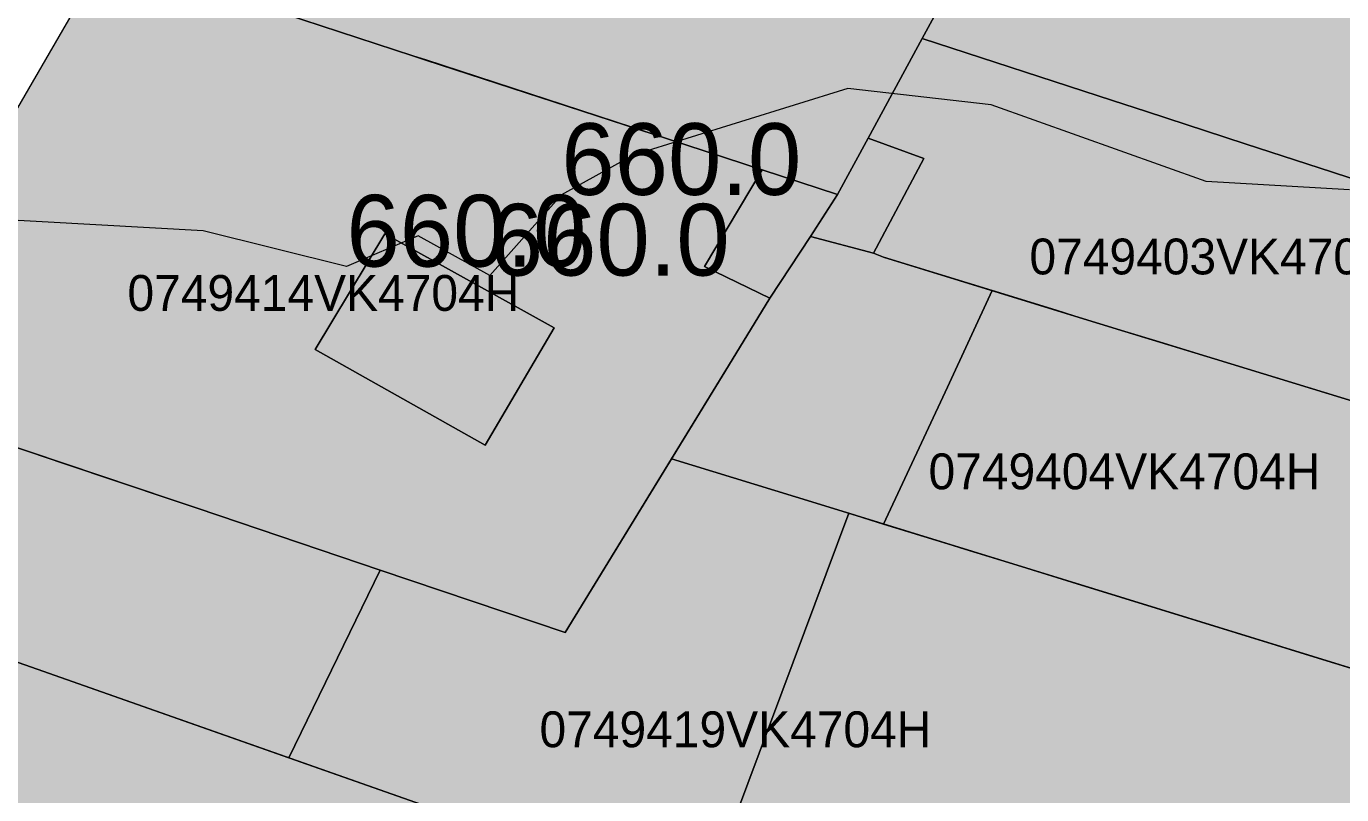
# Model space of a CAD drawing. Header units: metres. Extents: x -6 to 1255, y -2 to 532.
# Drawn here: x 925.24 to 961.93, y 278.07 to 299.5 of the extents above; entities that cross this region are included whole.
import ezdxf

# ---------------------------------------------------------------- set-up
doc = ezdxf.new("R2010")
doc.units = ezdxf.units.M
doc.header["$MEASUREMENT"] = 0
for name, color, linetype, lineweight, true_color in [('TPX_BUILDINGS', 7, 'CONTINUOUS', 0, 0x000000), ('TPX_BUILDINGS_HATCH', 7, 'CONTINUOUS', 0, 0xf0f0f0), ('TPX_BUILDINGS_SHADOWS_HATCH', 7, 'CONTINUOUS', 0, 0x000000), ('TPX_BUILDINGS_SHADOWS_OUTLINES', 7, 'CONTINUOUS', 0, 0x000000), ('TPX_CADASTRES', 7, 'CONTINUOUS', 0, 0x646464), ('TPX_CADASTRES_TEXT', 7, 'CONTINUOUS', 0, 0x000000), ('TPX_RELIEF_CONTOUR_LINES', 7, 'CONTINUOUS', 0, 0x969696), ('TPX_RELIEF_CONTOUR_LINES_TEXT', 7, 'CONTINUOUS', 0, 0x000000)]:
    doc.layers.add(name, color=color, linetype=linetype, lineweight=lineweight, true_color=true_color)

msp = doc.modelspace()

# ---------------------------------------------------------------- hatches: boundary and pattern name
at = {"layer": 'TPX_BUILDINGS_HATCH'}
h = msp.add_hatch(color=256, dxfattribs=at)
h.paths.add_polyline_path([(933.36, 311.654), (927.47, 301.504), (928.81, 301.064), (932.44, 299.854), (936.02, 298.684), (936.38, 298.564), (943.12, 296.364), (945.76, 295.504), (947.87, 294.814), (948.72, 296.384), (950.23, 299.164), (953.89, 305.894), (953.34, 306.054), (943.74, 308.744), (942.07, 309.214), (941.53, 309.364), (935.82, 310.964), (934.67, 311.284), (933.36, 311.654)])
h.paths.add_polyline_path([(939.33, 301.964), (941.22, 305.234), (947.17, 303.524), (945.82, 299.844), (939.33, 301.964)], flags=16)
for points in [[(953.89, 305.894), (950.23, 299.164), (955.54, 297.434), (956.48, 297.124), (959.24, 296.224), (961.67, 295.434), (966.96, 293.704), (969.489, 292.864), (970.899, 292.404), (976, 305.774), (974.47, 306.174), (973.57, 306.414), (969.75, 307.424), (969.51, 307.484), (966.65, 308.084), (966.29, 307.424), (964.99, 304.434), (961.18, 304.994), (960.847, 305.062), (960.313, 303.629), (961.177, 303.338), (960.18, 300.656), (957.18, 301.694), (957.506, 302.545), (956.73, 302.904), (957.909, 305.681), (953.7, 306.924), (953.34, 306.054), (953.89, 305.894)], [(950.23, 299.164), (948.72, 296.384), (950.27, 295.814), (948.87, 293.174), (949.15, 293.064), (952.18, 292.133), (953.961, 291.586), (954.49, 291.424), (955.88, 290.994), (956.842, 290.701), (958.171, 290.297), (958.38, 290.234), (962.03, 289.115), (963.318, 288.72), (964.969, 288.214), (967.19, 287.527), (968.849, 287.014), (970.899, 292.404), (969.489, 292.864), (966.96, 293.704), (961.67, 295.434), (959.24, 296.224), (956.48, 297.124), (955.54, 297.434), (950.23, 299.164)], [(950.93, 289.444), (949.15, 285.624), (950.939, 285.072), (951.419, 284.923), (952.758, 284.51), (952.879, 284.473), (954.668, 283.921), (955.759, 283.584), (960.099, 282.245), (961.148, 281.921), (962.88, 281.387), (964.128, 281.002), (964.609, 280.853), (966.259, 280.344), (967.793, 284.292), (968.849, 287.014), (967.19, 287.527), (964.969, 288.214), (963.318, 288.72), (962.03, 289.115), (958.38, 290.234), (958.171, 290.297), (956.842, 290.701), (955.88, 290.994), (954.49, 291.424), (953.961, 291.586), (952.18, 292.133), (950.93, 289.444)], [(918.938, 286.695), (917.64, 284.354), (920.56, 283.324), (925.54, 281.574), (932.56, 279.105), (935.11, 284.334), (930.61, 285.864), (929.98, 286.074), (929.28, 286.304), (926.289, 287.311), (925.33, 287.634), (923.3, 288.314), (920.38, 289.294), (918.938, 286.695)], [(948.18, 285.923), (944.129, 275.073), (945.989, 274.414), (952.589, 272.234), (955.949, 271.114), (959.129, 270.054), (961.899, 269.134), (966.259, 280.344), (964.609, 280.853), (964.128, 281.002), (962.88, 281.387), (961.148, 281.921), (960.099, 282.245), (955.759, 283.584), (954.668, 283.921), (952.879, 284.473), (952.758, 284.51), (951.419, 284.923), (950.939, 285.072), (949.15, 285.624), (948.18, 285.923)]]:
    msp.add_hatch(color=256, dxfattribs=at).paths.add_polyline_path(points)
h = msp.add_hatch(color=256, dxfattribs=at)
h.paths.add_polyline_path([(927.47, 301.504), (920.38, 289.294), (923.3, 288.314), (925.33, 287.634), (926.289, 287.311), (929.28, 286.304), (929.98, 286.074), (930.61, 285.864), (935.11, 284.334), (940.27, 282.594), (943.24, 287.444), (944.93, 290.204), (945.98, 291.924), (944.16, 292.804), (945.76, 295.504), (943.12, 296.364), (936.38, 298.564), (936.02, 298.684), (932.44, 299.854), (928.81, 301.064), (927.47, 301.504)])
h.paths.add_polyline_path([(933.3, 290.494), (935.24, 293.714), (939.96, 291.094), (938.04, 287.824), (933.3, 290.494)], flags=16)
h = msp.add_hatch(color=256, dxfattribs=at)
h.paths.add_polyline_path([(917.64, 284.354), (912.26, 274.354), (914.78, 273.514), (920.209, 271.494), (929.74, 267.946), (930.819, 267.544), (936.769, 277.624), (932.56, 279.105), (925.54, 281.574), (920.56, 283.324), (917.64, 284.354)])
h.paths.add_polyline_path([(926.929, 273.564), (928.05, 276.434), (933.619, 274.464), (931.999, 271.724), (926.929, 273.564)], flags=16)
at = {"layer": 'TPX_BUILDINGS_SHADOWS_HATCH'}
for points in [[(935.11, 284.334), (932.56, 279.105), (936.769, 277.624), (938.169, 277.144), (941.369, 276.024), (943.789, 275.194), (944.129, 275.073), (948.18, 285.923), (949.15, 285.624), (950.93, 289.444), (952.18, 292.133), (949.15, 293.064), (948.87, 293.174), (950.27, 295.814), (948.72, 296.384), (947.87, 294.814), (945.76, 295.504), (944.16, 292.804), (945.98, 291.924), (944.93, 290.204), (940.27, 282.594), (935.11, 284.334)], [(935.24, 293.714), (933.3, 290.494), (938.04, 287.824), (939.96, 291.094), (935.24, 293.714)]]:
    msp.add_hatch(color=256, dxfattribs=at).paths.add_polyline_path(points)

# ---------------------------------------------------------------- linework, layer by layer
at = {"layer": 'TPX_BUILDINGS', "elevation": 0.042}
for points in [[(933.36, 311.654), (927.47, 301.504), (928.81, 301.064), (932.44, 299.854), (936.02, 298.684), (936.38, 298.564), (943.12, 296.364), (945.76, 295.504), (947.87, 294.814), (948.72, 296.384), (950.23, 299.164), (953.89, 305.894), (953.34, 306.054), (943.74, 308.744), (942.07, 309.214), (941.53, 309.364), (935.82, 310.964), (934.67, 311.284)], [(927.47, 301.504), (920.38, 289.294), (923.3, 288.314), (925.33, 287.634), (926.289, 287.311), (929.28, 286.304), (929.98, 286.074), (930.61, 285.864), (935.11, 284.334), (940.27, 282.594), (943.24, 287.444), (944.93, 290.204), (945.98, 291.924), (944.16, 292.804), (945.76, 295.504), (943.12, 296.364), (936.38, 298.564), (936.02, 298.684), (932.44, 299.854), (928.81, 301.064)], [(950.23, 299.164), (948.72, 296.384), (950.27, 295.814), (948.87, 293.174), (949.15, 293.064), (952.18, 292.133), (953.961, 291.586), (954.49, 291.424), (955.88, 290.994), (956.842, 290.701), (958.171, 290.297), (958.38, 290.234), (962.03, 289.115), (963.318, 288.72), (964.969, 288.214), (967.19, 287.527), (968.849, 287.014), (970.899, 292.404), (969.489, 292.864), (966.96, 293.704), (961.67, 295.434), (959.24, 296.224), (956.48, 297.124), (955.54, 297.434)], [(933.3, 290.494), (935.24, 293.714), (939.96, 291.094), (938.04, 287.824)], [(918.938, 286.695), (917.64, 284.354), (920.56, 283.324), (925.54, 281.574), (932.56, 279.105), (935.11, 284.334), (930.61, 285.864), (929.98, 286.074), (929.28, 286.304), (926.289, 287.311), (925.33, 287.634), (923.3, 288.314), (920.38, 289.294)], [(948.18, 285.923), (944.129, 275.073), (945.989, 274.414), (952.589, 272.234), (955.949, 271.114), (959.129, 270.054), (961.899, 269.134), (966.259, 280.344), (964.609, 280.853), (964.128, 281.002), (962.88, 281.387), (961.148, 281.921), (960.099, 282.245), (955.759, 283.584), (954.668, 283.921), (952.879, 284.473), (952.758, 284.51), (951.419, 284.923), (950.939, 285.072), (949.15, 285.624)], [(917.64, 284.354), (912.26, 274.354), (914.78, 273.514), (920.209, 271.494), (929.74, 267.946), (930.819, 267.544), (936.769, 277.624), (932.56, 279.105), (925.54, 281.574), (920.56, 283.324)]]:
    msp.add_lwpolyline(points, close=True, dxfattribs=at)
for points in [[(964.99, 304.434), (961.18, 304.994), (960.847, 305.062), (960.313, 303.629), (961.177, 303.338), (960.18, 300.656), (957.18, 301.694), (957.506, 302.545), (956.73, 302.904), (957.909, 305.681), (953.7, 306.924), (953.34, 306.054), (953.89, 305.894), (950.23, 299.164), (955.54, 297.434), (956.48, 297.124), (959.24, 296.224), (961.67, 295.434), (966.96, 293.704)], [(962.03, 289.115), (958.38, 290.234), (958.171, 290.297), (956.842, 290.701), (955.88, 290.994), (954.49, 291.424), (953.961, 291.586), (952.18, 292.133), (950.93, 289.444), (949.15, 285.624), (950.939, 285.072), (951.419, 284.923), (952.758, 284.51), (952.879, 284.473), (954.668, 283.921), (955.759, 283.584), (960.099, 282.245), (961.148, 281.921), (962.88, 281.387)]]:
    msp.add_lwpolyline(points, dxfattribs=at)
at = {"layer": 'TPX_BUILDINGS_SHADOWS_OUTLINES', "elevation": 0.039}
for points in [[(935.11, 284.334), (932.56, 279.105), (936.769, 277.624), (938.169, 277.144), (941.369, 276.024), (943.789, 275.194), (944.129, 275.073), (948.18, 285.923), (949.15, 285.624), (950.93, 289.444), (952.18, 292.133), (949.15, 293.064), (948.87, 293.174), (950.27, 295.814), (948.72, 296.384), (947.87, 294.814), (945.76, 295.504), (944.16, 292.804), (945.98, 291.924), (944.93, 290.204), (940.27, 282.594)], [(935.24, 293.714), (933.3, 290.494), (938.04, 287.824), (939.96, 291.094)]]:
    msp.add_lwpolyline(points, close=True, dxfattribs=at)
at = {"layer": 'TPX_CADASTRES', "elevation": 0.024}
for points in [[(933.36, 311.655), (927.47, 301.505), (928.81, 301.065), (932.44, 299.855), (936.02, 298.685), (936.38, 298.565), (943.12, 296.365), (945.76, 295.505), (947.87, 294.815), (948.72, 296.385), (950.23, 299.165), (953.89, 305.894), (953.34, 306.055), (943.74, 308.745), (942.07, 309.215), (941.53, 309.365), (935.82, 310.965), (934.67, 311.285)], [(953.89, 305.894), (950.23, 299.165), (955.54, 297.434), (956.48, 297.124), (959.24, 296.224), (961.67, 295.434), (966.96, 293.704), (969.489, 292.864), (970.899, 292.404), (976, 305.774), (974.47, 306.174), (973.57, 306.414), (969.75, 307.424), (969.51, 307.484), (966.65, 308.084), (966.29, 307.424), (964.99, 304.434), (961.18, 304.994), (958.07, 305.634), (953.7, 306.925), (953.34, 306.055)], [(927.47, 301.505), (920.38, 289.295), (923.3, 288.315), (925.33, 287.635), (929.28, 286.305), (929.98, 286.075), (930.61, 285.865), (935.11, 284.335), (940.27, 282.595), (943.24, 287.445), (944.93, 290.205), (945.98, 291.925), (947.11, 293.645), (947.87, 294.815), (945.76, 295.505), (943.12, 296.365), (936.38, 298.565), (936.02, 298.685), (932.44, 299.855), (928.81, 301.065)], [(947.87, 294.815), (947.11, 293.645), (948.87, 293.174), (949.15, 293.064), (954.49, 291.424), (955.88, 290.994), (958.38, 290.234), (964.969, 288.214), (968.849, 287.014), (970.899, 292.404), (969.489, 292.864), (966.96, 293.704), (961.67, 295.434), (959.24, 296.224), (956.48, 297.124), (955.54, 297.434), (950.23, 299.165), (948.72, 296.385)], [(944.93, 290.205), (943.24, 287.445), (946.69, 286.384), (947.27, 286.204), (966.259, 280.344), (968.849, 287.014), (964.969, 288.214), (958.38, 290.234), (955.88, 290.994), (954.49, 291.424), (949.15, 293.064), (948.87, 293.174), (947.11, 293.645), (945.98, 291.925)], [(920.38, 289.295), (917.64, 284.355), (920.56, 283.325), (925.54, 281.575), (936.769, 277.625), (938.169, 277.145), (941.369, 276.024), (943.789, 275.194), (945.989, 274.414), (952.589, 272.234), (959.129, 270.054), (961.899, 269.134), (966.259, 280.344), (947.27, 286.204), (946.69, 286.384), (943.24, 287.445), (940.27, 282.595), (935.11, 284.335), (930.61, 285.865), (929.98, 286.075), (929.28, 286.305), (925.33, 287.635), (923.3, 288.315)], [(917.64, 284.355), (912.26, 274.355), (914.78, 273.515), (920.209, 271.495), (930.819, 267.545), (936.769, 277.625), (925.54, 281.575), (920.56, 283.325)]]:
    msp.add_lwpolyline(points, close=True, dxfattribs=at)
at = {"layer": 'TPX_RELIEF_CONTOUR_LINES', "elevation": 0.045}
for points in [[(962.144, 294.94), (958.148, 295.172), (952.153, 297.315), (948.157, 297.766), (942.162, 295.913), (940.164, 294.802), (938.166, 292.553), (936.167, 293.661), (934.169, 292.803), (930.173, 293.804), (924.178, 294.136), (922.18, 295.801), (921.98, 296.801), (922.847, 298.799), (922.18, 300.133)], [(940.164, 294.802), (940.164, 294.802)], [(934.169, 292.803), (934.169, 292.803)]]:
    msp.add_lwpolyline(points, dxfattribs=at)

# ---------------------------------------------------------------- texts
at = {"layer": 'TPX_CADASTRES_TEXT'}
for s, p in [('0749403VK4704H', (953.22, 292.585, 0.024)), ('0749414VK4704H', (928.061, 291.568, 0.024)), ('0749404VK4704H', (950.405, 286.592, 0.024)), ('0749419VK4704H', (939.554, 279.398, 0.024))]:
    msp.add_text(s, height=1, dxfattribs=at).set_placement(p)
at = {"layer": 'TPX_RELIEF_CONTOUR_LINES_TEXT'}
for p in [(940.164, 294.802, 0.045), (934.169, 292.803, 0.045), (938.166, 292.553, 0.045)]:
    msp.add_text('660.0', height=2, dxfattribs=at).set_placement(p)

doc.saveas('drawing.dxf')
